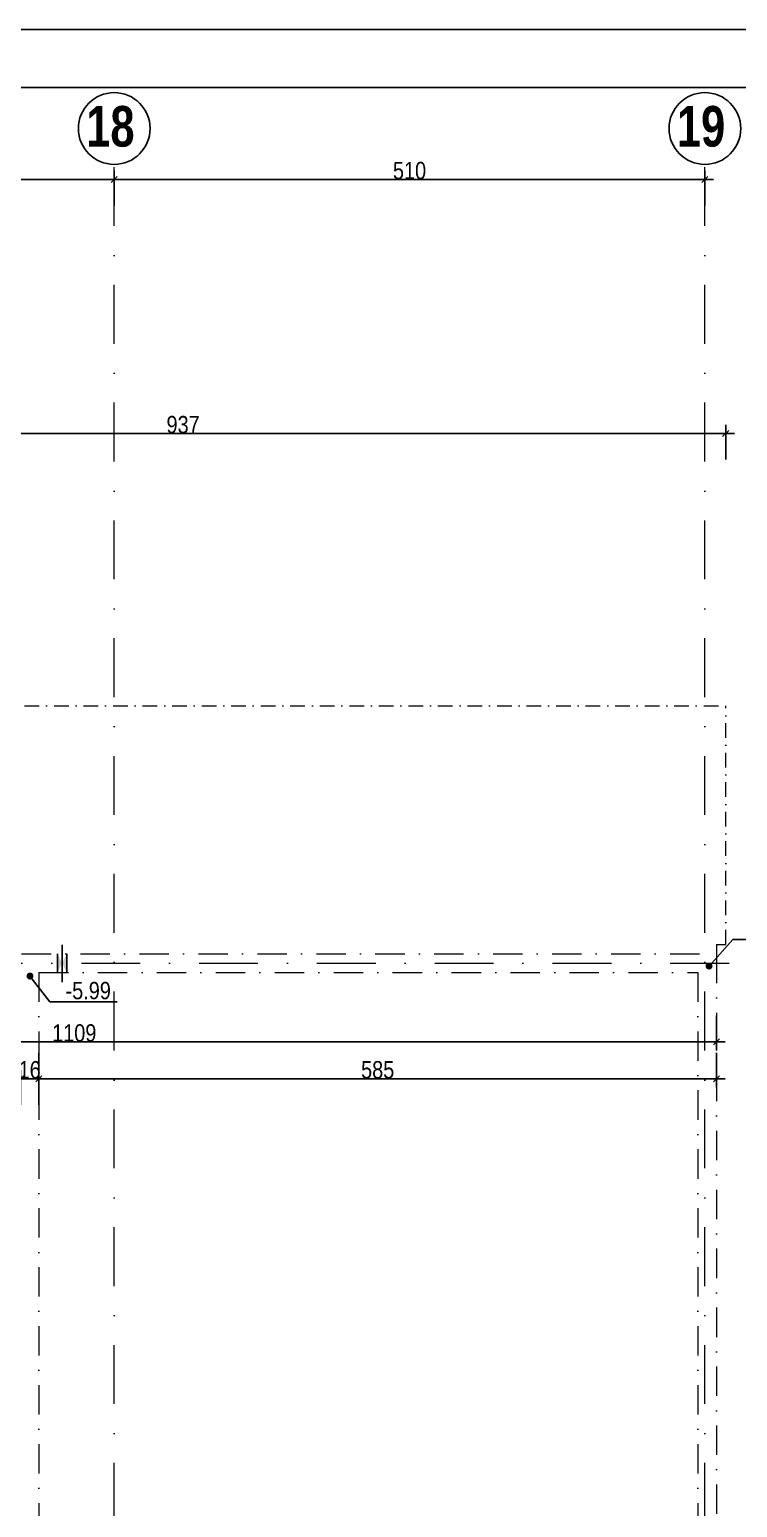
# Model space of a CAD drawing. Header units: millimetres. Extents: x 9051 to 35021, y -32652 to 0.
# Drawn here: x 31916 to 32527, y -29728 to -28452 of the extents above; entities that cross this region are included whole.
import ezdxf
from ezdxf.enums import TextEntityAlignment as Align

# ---------------------------------------------------------------- set-up
doc = ezdxf.new("R2010")
doc.units = ezdxf.units.MM
doc.linetypes.add('TIRETPTX2', pattern=[50.8, 25.4, -12.7, 0, -12.7])
for name, color, linetype in [('01-Cad  2', 1, 'Continuous'), ('01_cote_gen', 4, 'Continuous'), ('01_poch_BN', 9, 'Continuous'), ('01_resv', 32, 'Continuous'), ('01_texte', 230, 'Continuous'), ('AA_COTES', 2, 'Continuous')]:
    doc.layers.add(name, color=color, linetype=linetype)
doc.layers.add('01_tram_axes', color=2, linetype='TIRETPTX2', lineweight=9)
doc.styles.add('ARIAL NA', font='ARIALN.TTF')
doc.styles.add('impact', font='impact.ttf')
doc.styles.add('STYLE2', font='ARIALN.TTF')
doc.dimstyles.new('JB50', dxfattribs={"dimscale": 0.1, "dimtxt": 150, "dimasz": 15, "dimexe": 0.1, "dimexo": 0.1, "dimgap": 0.09, "dimtad": 1, "dimdec": 1, "dimdsep": 46, "dimtxsty": 'STYLE2', "dimblk1": 'BOND_G', "dimblk2": 'BOND_D', "dimsah": 1, "dimcen": 1.5, "dimdle": 0.01, "dimse1": 1, "dimse2": 1, "dimclrd": 4, "dimclre": 2, "dimclrt": 6, "dimazin": 2, "dimtfac": 2.333333, "dimtdec": 1, "dimtix": 1, "dimtmove": 2, "dimatfit": 3, "dimldrblk": 'BOND_G', "dimfxl": 1, "dimtolj": 1, "dimtzin": 0, "dimarcsym": 0})

# ---------------------------------------------------------------- blocks, each defined once
blk = doc.blocks.new('BOND_G')
at = {"layer": 'AA_COTES', "color": 0}
for p, q in [((0, -5), (0, 15)), ((5, 0), (-5, 0)), ((1.77, 1.77), (-1.77, -1.77))]:
    blk.add_line(p, q, dxfattribs=at)
blk = doc.blocks.new('BOND_D')
at = {"layer": 'AA_COTES', "color": 0}
for p, q in [((5, 0), (-5, 0)), ((-1.77, -1.77), (1.77, 1.77)), ((0, 5), (0, -15))]:
    blk.add_line(p, q, dxfattribs=at)
blk = doc.blocks.new('*D4367')
at = {"layer": '01_cote_gen', "color": 4, "lineweight": -2, "ltscale": 0.1, "transparency": 16777216}
blk.add_line((31390.3, -28581.7), (31987.3, -28581.7), dxfattribs=at)
at = {"layer": 'Defpoints', "color": 0, "ltscale": 0.1, "transparency": 16777216}
for p in [(31388.8, -28581.7), (31988.8, -28581.7), (31988.8, -28581.7)]:
    blk.add_point(p, dxfattribs=at)
at = {"layer": '01_cote_gen', "color": 4, "lineweight": -2, "ltscale": 0.1, "transparency": 16777216, "xscale": 1.5, "yscale": 1.5, "zscale": 1.5, "rotation": 180}
blk.add_blockref('BOND_G', (31388.8, -28581.7), dxfattribs=at)
at = {"layer": '01_cote_gen', "color": 4, "lineweight": -2, "ltscale": 0.1, "transparency": 16777216, "xscale": 1.5, "yscale": 1.5, "zscale": 1.5}
blk.add_blockref('BOND_D', (31988.8, -28581.7), dxfattribs=at)
at = {"layer": '01_cote_gen', "color": 6, "ltscale": 0.1, "transparency": 16777216, "insert": (31688.8, -28574.1), "char_height": 15, "attachment_point": 5, "style": 'STYLE2'}
blk.add_mtext('\\A1;600', dxfattribs=at)
blk = doc.blocks.new('*D4368')
at = {"layer": '01_cote_gen', "color": 4, "lineweight": -2, "ltscale": 0.1, "transparency": 16777216}
blk.add_line((31990.3, -28581.7), (32497.3, -28581.7), dxfattribs=at)
at = {"layer": 'Defpoints', "color": 0, "ltscale": 0.1, "transparency": 16777216}
for p in [(31988.8, -28581.7), (32498.8, -28581.7), (32498.8, -28581.7)]:
    blk.add_point(p, dxfattribs=at)
at = {"layer": '01_cote_gen', "color": 4, "lineweight": -2, "ltscale": 0.1, "transparency": 16777216, "xscale": 1.5, "yscale": 1.5, "zscale": 1.5, "rotation": 180}
blk.add_blockref('BOND_G', (31988.8, -28581.7), dxfattribs=at)
at = {"layer": '01_cote_gen', "color": 4, "lineweight": -2, "ltscale": 0.1, "transparency": 16777216, "xscale": 1.5, "yscale": 1.5, "zscale": 1.5}
blk.add_blockref('BOND_D', (32498.8, -28581.7), dxfattribs=at)
at = {"layer": '01_cote_gen', "color": 6, "ltscale": 0.1, "transparency": 16777216, "insert": (32243.8, -28574.1), "char_height": 15, "attachment_point": 5, "style": 'STYLE2'}
blk.add_mtext('\\A1;510', dxfattribs=at)
blk = doc.blocks.new('*D4440')
at = {"layer": '01_cote_gen', "color": 4, "lineweight": -2, "ltscale": 2, "transparency": 16777216}
blk.add_line((31581.3, -28801), (32515.3, -28801), dxfattribs=at)
at = {"layer": 'Defpoints', "color": 0, "ltscale": 2, "transparency": 16777216}
for p in [(32516.8, -28801), (31579.8, -28812.3), (32516.8, -28829.4)]:
    blk.add_point(p, dxfattribs=at)
at = {"layer": '01_cote_gen', "color": 4, "lineweight": -2, "ltscale": 2, "transparency": 16777216, "xscale": 1.5, "yscale": 1.5, "zscale": 1.5, "rotation": 180}
blk.add_blockref('BOND_G', (31579.8, -28801), dxfattribs=at)
at = {"layer": '01_cote_gen', "color": 4, "lineweight": -2, "ltscale": 2, "transparency": 16777216, "xscale": 1.5, "yscale": 1.5, "zscale": 1.5}
blk.add_blockref('BOND_D', (32516.8, -28801), dxfattribs=at)
at = {"layer": '01_cote_gen', "color": 6, "lineweight": 0, "ltscale": 2, "transparency": 16777216, "insert": (32048.3, -28793.4), "char_height": 15, "attachment_point": 5, "style": 'STYLE2'}
blk.add_mtext('\\A1;937', dxfattribs=at)
blk = doc.blocks.new('*D4441')
at = {"layer": '01_cote_gen', "color": 4, "lineweight": -2, "ltscale": 0.1, "transparency": 16777216}
blk.add_line((32507.3, -29326.2), (31401.3, -29326.2), dxfattribs=at)
at = {"layer": 'Defpoints', "color": 0, "ltscale": 0.1, "transparency": 16777216}
for p in [(31399.8, -29317.2), (31399.8, -29326.2), (32508.8, -29324.6)]:
    blk.add_point(p, dxfattribs=at)
at = {"layer": '01_cote_gen', "color": 4, "lineweight": -2, "ltscale": 0.1, "transparency": 16777216, "xscale": 1.5, "yscale": 1.5, "zscale": 1.5, "rotation": 180}
blk.add_blockref('BOND_D', (31399.8, -29326.2), dxfattribs=at)
at = {"layer": '01_cote_gen', "color": 4, "lineweight": -2, "ltscale": 0.1, "transparency": 16777216, "xscale": 1.5, "yscale": 1.5, "zscale": 1.5}
blk.add_blockref('BOND_G', (32508.8, -29326.2), dxfattribs=at)
at = {"layer": '01_cote_gen', "color": 6, "ltscale": 0.1, "transparency": 16777216, "insert": (31954.3, -29318.6), "char_height": 15, "attachment_point": 5, "style": 'STYLE2'}
blk.add_mtext('\\A1;1109', dxfattribs=at)
blk = doc.blocks.new('*D4442')
at = {"layer": '01_cote_gen', "color": 4, "lineweight": -2, "ltscale": 0.1, "transparency": 16777216}
blk.add_line((32507.3, -29358.1), (31925.3, -29358.1), dxfattribs=at)
at = {"layer": 'Defpoints', "color": 0, "ltscale": 0.1, "transparency": 16777216}
for p in [(31923.8, -29345.7), (32508.8, -29345.7), (31923.8, -29358.1)]:
    blk.add_point(p, dxfattribs=at)
at = {"layer": '01_cote_gen', "color": 4, "lineweight": -2, "ltscale": 0.1, "transparency": 16777216, "xscale": 1.5, "yscale": 1.5, "zscale": 1.5, "rotation": 180}
blk.add_blockref('BOND_D', (31923.8, -29358.1), dxfattribs=at)
at = {"layer": '01_cote_gen', "color": 4, "lineweight": -2, "ltscale": 0.1, "transparency": 16777216, "xscale": 1.5, "yscale": 1.5, "zscale": 1.5}
blk.add_blockref('BOND_G', (32508.8, -29358.1), dxfattribs=at)
at = {"layer": '01_cote_gen', "color": 6, "ltscale": 0.1, "transparency": 16777216, "insert": (32216.3, -29350.4), "char_height": 15, "attachment_point": 5, "style": 'STYLE2'}
blk.add_mtext('\\A1;585', dxfattribs=at)
blk = doc.blocks.new('*D4443')
at = {"layer": '01_cote_gen', "color": 4, "lineweight": -2, "ltscale": 0.1, "transparency": 16777216}
for p, q in [((31906.3, -29358.1), (31904.8, -29358.1)), ((31923.8, -29358.1), (31907.8, -29358.1)), ((31925.3, -29358.1), (31926.8, -29358.1))]:
    blk.add_line(p, q, dxfattribs=at)
at = {"layer": 'Defpoints', "color": 0, "ltscale": 0.1, "transparency": 16777216}
for p in [(31907.8, -29335.6), (31923.8, -29335.6), (31907.8, -29358.1)]:
    blk.add_point(p, dxfattribs=at)
at = {"layer": '01_cote_gen', "color": 4, "lineweight": -2, "ltscale": 0.1, "transparency": 16777216, "xscale": 1.5, "yscale": 1.5, "zscale": 1.5}
blk.add_blockref('BOND_D', (31907.8, -29358.1), dxfattribs=at)
at = {"layer": '01_cote_gen', "color": 4, "lineweight": -2, "ltscale": 0.1, "transparency": 16777216, "xscale": 1.5, "yscale": 1.5, "zscale": 1.5, "rotation": 180}
blk.add_blockref('BOND_G', (31923.8, -29358.1), dxfattribs=at)
at = {"layer": '01_cote_gen', "color": 6, "ltscale": 0.1, "transparency": 16777216, "insert": (31915.8, -29350.4), "char_height": 15, "attachment_point": 5, "style": 'STYLE2'}
blk.add_mtext('\\A1;16', dxfattribs=at)

msp = doc.modelspace()

# ---------------------------------------------------------------- linework, layer by layer
at = {"layer": '01-Cad  2'}
for p, q in [((35020.83, -28452.24), (30130.83, -28452.24)), ((34970.83, -28502.24), (30180.83, -28502.24))]:
    msp.add_line(p, q, dxfattribs=at)
at = {"layer": '01_poch_BN', "ltscale": 0.1}
msp.add_line((31943.84, -29242.39), (31943.84, -29274.64), dxfattribs=at)
at = {"layer": '01_resv'}
for p, q in [((31939.84, -29250.23), (31939.84, -29266.23)), ((31947.84, -29250.23), (31947.84, -29266.23))]:
    msp.add_line(p, q, dxfattribs=at)
msp.add_solid([(31939.84, -29250.23), (31939.84, -29266.23), (31947.84, -29266.23), (31947.84, -29250.23)], dxfattribs=at)
at = {"layer": '01_texte'}
for p, q in [((32502.42, -29260.76), (32523.09, -29237.74)), ((32575.93, -29237.74), (32523.09, -29237.74)), ((31916.1, -29269.41), (31933.18, -29291.53)), ((31991.5, -29291.53), (31933.18, -29291.53))]:
    msp.add_line(p, q, dxfattribs=at)
at = {"layer": '01_texte', "const_width": 3}
for points in [[(31914.6, -29269.41, 1), (31917.6, -29269.41, 1)], [(32500.92, -29260.76, 1), (32503.92, -29260.76, 1)]]:
    msp.add_lwpolyline(points, format="xyb", close=True, dxfattribs=at)
at = {"layer": '01_texte'}
for centre in [(31988.84, -28537.67), (32498.84, -28537.67)]:
    msp.add_circle(centre, 30.98, dxfattribs=at)
at = {"layer": '01_tram_axes', "color": 253, "ltscale": 2}
for p, q in [((31988.84, -30859.13), (31988.84, -28568.65)), ((32498.84, -30859.13), (32498.84, -28568.65)), ((28604.36, -29258.23), (32589.64, -29258.23))]:
    msp.add_line(p, q, dxfattribs=at)
at = {"layer": '01_tram_axes', "ltscale": 0.5}
for p, q in [((31579.84, -29036.23), (32516.84, -29036.23)), ((32516.84, -29242.23), (32516.84, -29036.23)), ((32508.84, -29242.23), (32516.84, -29242.23)), ((32508.84, -29242.23), (32508.84, -29250.23))]:
    msp.add_line(p, q, dxfattribs=at)
at = {"layer": '01_tram_axes'}
for p, q in [((31399.84, -29250.23), (32508.84, -29250.23)), ((32508.84, -29250.23), (32508.84, -30634.23)), ((31923.84, -29266.23), (31923.84, -30618.23)), ((31923.84, -29266.23), (32492.84, -29266.23)), ((32492.84, -29266.23), (32492.84, -30618.23))]:
    msp.add_line(p, q, dxfattribs=at)

# ---------------------------------------------------------------- texts
at = {"layer": '01_texte', "style": 'impact'}
for s, p in [('18', (31985.5, -28535.79)), ('19', (32495.5, -28535.79))]:
    msp.add_text(s, height=35, dxfattribs=at).set_placement(p, align=Align.MIDDLE_CENTER)
at = {"layer": '01_texte', "style": 'ARIAL NA'}
msp.add_text('-5.99', height=15, dxfattribs=at).set_placement((31946.78, -29289.42))

# ---------------------------------------------------------------- dimensions: what is measured, and where the dimension line sits
at = {"layer": '01_cote_gen', "ltscale": 0.1}
for base, p1, p2, picture, middle in [((31988.84, -28581.72), (31388.84, -28581.72), (31988.84, -28581.72), '*D4367', (31688.84, -28574.05)), ((32498.84, -28581.72), (31988.84, -28581.72), (32498.84, -28581.72), '*D4368', (32243.84, -28574.05)), ((31399.84, -29326.22), (32508.84, -29324.59), (31399.84, -29317.23), '*D4441', (31954.34, -29318.56)), ((31907.84, -29358.09), (31923.84, -29335.59), (31907.84, -29335.59), '*D4443', (31915.84, -29350.42)), ((31923.84, -29358.09), (32508.84, -29345.72), (31923.84, -29345.72), '*D4442', (32216.34, -29350.42))]:
    dim = msp.add_linear_dim(base=base, p1=p1, p2=p2, dimstyle='JB50', dxfattribs=at)
    dim.commit()
    dim.dimension.update_dxf_attribs({"geometry": picture, "text_midpoint": middle})
at = {"layer": '01_cote_gen', "lineweight": 0, "ltscale": 2}
dim = msp.add_linear_dim(base=(32516.84, -28801.03), p1=(31579.84, -28812.32), p2=(32516.84, -28829.41), dimstyle='JB50', dxfattribs=at)
dim.commit()
dim.dimension.update_dxf_attribs({"geometry": '*D4440', "text_midpoint": (32048.34, -28793.36)})

doc.saveas('drawing.dxf')
